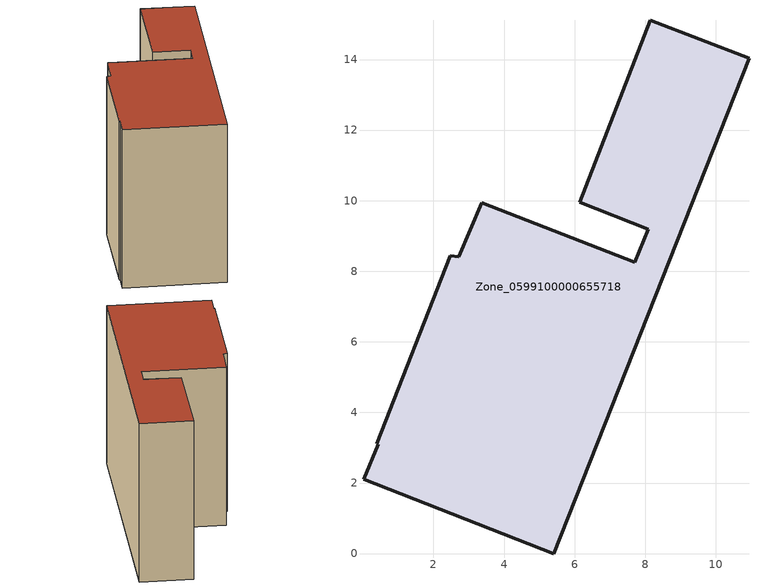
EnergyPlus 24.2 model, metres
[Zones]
Zone_0599100000655718
 floor ground (C_G): 8.14,15.11 10.94,14.03 5.41,0 0.02,2.1 0.44,3.1 0.39,3.12 2.47,8.44 2.71,8.42 3.37,9.95 7.71,8.25 8.08,9.19 6.15,9.96 z0
 wall outside (C_F): 10.94,14.03 8.14,15.11 6.15,9.96 8.08,9.19 7.71,8.25 3.37,9.95 2.71,8.42 2.47,8.44 0.39,3.12 0.44,3.1 0.02,2.1 5.41,0 10.94,14.03 z0:9.55
 roof outside (C_R): 7.71,8.25 3.37,9.95 2.71,8.42 2.47,8.44 0.39,3.12 0.44,3.1 0.02,2.1 5.41,0 10.94,14.03 8.14,15.11 6.15,9.96 8.08,9.19 z9.55
[BUILDING]
Pand.0599100000655718: North Axis=0; Terrain=City; Loads Convergence Tolerance Value=0.04; Temperature Convergence Tolerance Value=0.4; Solar Distribution=FullExterior; Maximum Number of Warmup Days=25; Minimum Number of Warmup Days=1
[Site:Location]
Rotterdam.The.Hague.AP_ZH_NLD Design_Conditions: Latitude=51.96; Longitude=4.45; Time Zone=1; Elevation=-4.5
[SITE:GROUNDTEMPERATURE:BUILDINGSURFACE]
18, 18, 18, 18, 18, 18, 18, 18, 18, 18, 18, 18
[MATERIAL] Thermal Absorptance=0.9; Solar Absorptance=0.7; Visible Absorptance=0.7
Name | Roughness | Thickness | Conductivity | Density | Specific Heat
G.TC.1946 | MediumSmooth | 0.15 | 1 | 540 | 1210
F.TC.1946 | Rough | 0.3 | 0.857143 | 1920 | 840
R.TC.1946 | MediumRough | 0.2 | 0.909091 | 1500 | 1000
[CONSTRUCTION]
C_G: G.TC.1946
C_F: F.TC.1946
C_R: R.TC.1946
[ZONE]
Zone_0599100000655718: Type=1; Multiplier=1; Ceiling Height=Autocalculate; Volume=Autocalculate; Floor Area=autocalculate; Part of Total Floor Area=Yes
[ZONEINFILTRATION:DESIGNFLOWRATE]
Infil_Zone_0599100000655718: Zone or ZoneList or Space or SpaceList=Zone_0599100000655718; Schedule=AlwaysOn; Design Flow Rate Calculation Method=Flow/Area; Flow Rate per Floor Area=0.003; Constant Term Coefficient=1; Temperature Term Coefficient=0; Velocity Term Coefficient=0; Velocity Squared Term Coefficient=0
[HVACTEMPLATE:ZONE:IDEALLOADSAIRSYSTEM]
Zone_0599100000655718: Maximum Heating Supply Air Temperature=50; Minimum Cooling Supply Air Temperature=13; Maximum Heating Supply Air Humidity Ratio=0.0156; Minimum Cooling Supply Air Humidity Ratio=0.0077; Heating Limit=NoLimit; Cooling Limit=NoLimit; Dehumidification Control Type=ConstantSensibleHeatRatio; Cooling Sensible Heat Ratio=0.7; Dehumidification Setpoint=60; Humidification Control Type=None; Humidification Setpoint=30; Outdoor Air Method=None; Outdoor Air Flow Rate per Person=0.00944; Outdoor Air Flow Rate per Zone Floor Area=0; Outdoor Air Flow Rate per Zone=0; Demand Controlled Ventilation Type=None; Outdoor Air Economizer Type=NoEconomizer; Heat Recovery Type=None; Sensible Heat Recovery Effectiveness=0.7; Latent Heat Recovery Effectiveness=0.65
[ZONECONTROL:THERMOSTAT]
ThermostatControl_Zone_0599100000655718: Zone or ZoneList=Zone_0599100000655718; Control Type Schedule=DualSetpointControlType; Control 1=Thermostat_Zone_0599100000655718; Temperature Difference Between Cutout And Setpoint=0
[THERMOSTATSETPOINT:DUALSETPOINT]
Thermostat_Zone_0599100000655718: Heating Setpoint Temperature Schedule=HeatingSetpoint_Zone_0599100000655718; Cooling Setpoint Temperature Schedule=CoolingSetpoint_Zone_0599100000655718
[SCHEDULE:COMPACT]
HeatingSetpoint_Zone_0599100000655718: Through: 12/31, For: AllDays, Until: 24:00, 21
CoolingSetpoint_Zone_0599100000655718: Through: 12/31, For: AllDays, Until: 24:00, 24
DualSetpointControlType: Through: 12/31, For: AllDays, Until: 24:00, 4
AlwaysOn: Through: 12/31, For: AllDays, Until: 24:00, 1
